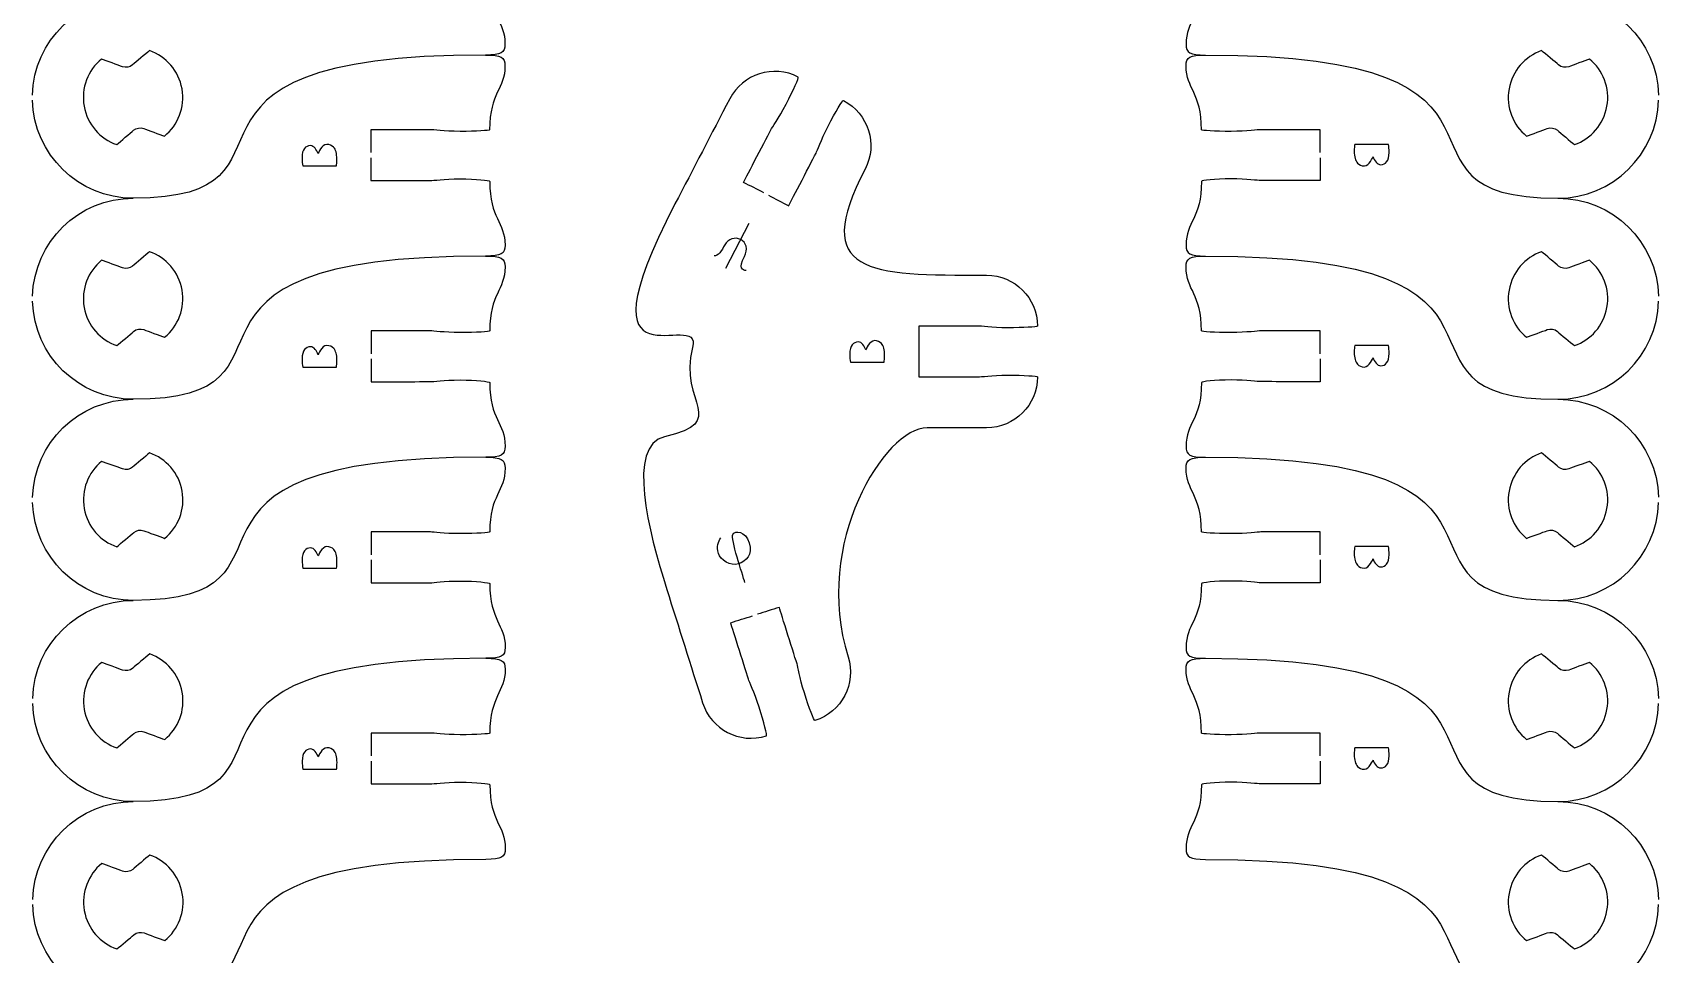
# Model space of a CAD drawing. Extents: x 0 to 300, y 0 to 300.
# Drawn here: x 102 to 198, y 193.1 to 247.5 of the extents above; entities that cross this region are included whole.
import ezdxf

# ---------------------------------------------------------------- set-up
doc = ezdxf.new("R2010")
doc.units = 0
doc.header["$MEASUREMENT"] = 0
doc.layers.add('DEFAULT', color=7, linetype='CONTINUOUS')

msp = doc.modelspace()

# ---------------------------------------------------------------- linework, layer by layer
at = {"layer": 'DEFAULT', "color": 250}
msp.add_lwpolyline([(144.308, 236.253), (142.923, 233.592)], dxfattribs=at)
at = {"layer": 'DEFAULT', "color": 1}
for points, knots in [([(122.001, 252), (122.001, 251.549), (122.001, 251.099), (122.001, 250.649), (122.001, 250.649), (124.625, 250.652), (125.504, 250.652), (125.68, 250.652), (126.287, 250.751), (127.257, 250.754), (128.217, 250.751), (128.993, 250.663), (129.007, 250.603), (129.007, 248.394), (129.913, 248.232), (129.913, 246.839), (129.913, 246.316), (129.688, 246.193), (128.767, 246.193), (107.494, 246.193), (119.397, 237.748), (107.971, 237.744), (104.75, 237.74), (102.118, 240.323), (102.037, 243.526)], [0, 0, 0, 0, 3.83, 3.83, 3.83, 4.83, 4.83, 4.83, 5.83, 5.83, 5.83, 6.83, 6.83, 6.83, 7.83, 7.83, 7.83, 8.83, 8.83, 8.83, 9.83, 9.83, 9.83, 10.83, 10.83, 10.83, 10.83]), ([(178.005, 252), (178.005, 251.549), (178.005, 251.099), (178.005, 250.649), (178.005, 250.649), (175.38, 250.652), (174.505, 250.652), (174.329, 250.652), (173.719, 250.751), (172.752, 250.754), (171.792, 250.751), (171.013, 250.663), (171.002, 250.603), (171.002, 248.394), (170.096, 248.232), (170.096, 246.839), (170.096, 246.316), (170.321, 246.193), (171.242, 246.193), (192.515, 246.193), (180.612, 237.748), (192.035, 237.744), (195.259, 237.74), (197.887, 240.323), (197.969, 243.526)], [0, 0, 0, 0, 3.83, 3.83, 3.83, 4.83, 4.83, 4.83, 5.83, 5.83, 5.83, 6.83, 6.83, 6.83, 7.83, 7.83, 7.83, 8.83, 8.83, 8.83, 9.83, 9.83, 9.83, 10.83, 10.83, 10.83, 10.83]), ([(109.825, 241.406), (109.546, 241.508), (108.84, 241.766), (108.6, 241.854), (108.396, 241.928), (108.166, 241.886), (108.001, 241.748), (107.807, 241.582), (107.225, 241.095), (107.002, 240.908), (106.032, 241.244), (105.27, 242.083), (105.08, 243.17), (104.889, 244.249), (105.316, 245.3), (106.106, 245.95), (106.378, 245.851), (107.098, 245.593), (107.337, 245.502), (107.542, 245.431), (107.771, 245.47), (107.937, 245.607), (108.131, 245.773), (108.713, 246.26), (108.939, 246.451), (109.909, 246.108), (110.668, 245.269), (110.858, 244.189), (111.052, 243.106), (110.622, 242.055), (109.825, 241.406)], [1, 1, 1, 1, 2, 2, 2, 3, 3, 3, 4, 4, 4, 5, 5, 5, 6, 6, 6, 7, 7, 7, 8, 8, 8, 9, 9, 9, 10, 10, 10, 11, 11, 11, 11]), ([(128.767, 246.193), (129.688, 246.193), (129.913, 246.07), (129.913, 245.551), (129.913, 244.157), (129.007, 243.995), (129.007, 241.783), (129.007, 241.73), (128.227, 241.685), (127.261, 241.685), (126.287, 241.685), (125.684, 241.783), (125.507, 241.783), (124.34, 241.783), (123.172, 241.783), (122.004, 241.783), (122.004, 241.333), (122.004, 240.883), (122.004, 240.432)], [0, 0, 0, 0, 1, 1, 1, 2, 2, 2, 3, 3, 3, 4, 4, 4, 13.93, 13.93, 13.93, 17.76, 17.76, 17.76, 17.76]), ([(145.188, 238.054), (144.787, 238.262), (144.386, 238.47), (143.985, 238.678), (143.985, 238.678), (145.196, 241.007), (145.6, 241.778), (145.681, 241.935), (146.051, 242.429), (146.497, 243.289), (146.944, 244.145), (147.264, 244.862), (147.215, 244.886), (145.743, 245.654), (143.937, 245.082), (143.172, 243.61), (142.096, 241.54), (141.019, 239.471), (139.942, 237.401), (133.929, 225.841), (141.62, 231.403), (140.983, 228.936), (140.116, 225.598), (143.217, 224.592), (139.328, 223.67), (137.076, 223.138), (138.373, 218.105), (139.461, 214.647), (140.165, 212.422), (140.868, 210.196), (141.571, 207.971), (142.07, 206.392), (143.754, 205.516), (145.337, 206.014), (145.391, 206.032), (145.196, 206.795), (144.906, 207.717), (144.614, 208.639), (144.332, 209.189), (144.279, 209.354), (144.015, 210.188), (143.228, 212.693), (143.228, 212.693), (143.657, 212.829), (144.086, 212.964), (144.515, 213.1)], [0, 0, 0, 0, 3.839308, 3.839308, 3.839308, 4.839308, 4.839308, 4.839308, 5.839308, 5.839308, 5.839308, 6.839308, 6.839308, 6.839308, 7.839308, 7.839308, 7.839308, 27.676234, 27.676234, 27.676234, 28.676234, 28.676234, 28.676234, 29.676234, 29.676234, 29.676234, 30.676234, 30.676234, 30.676234, 50.5229, 50.5229, 50.5229, 51.5229, 51.5229, 51.5229, 52.5229, 52.5229, 52.5229, 53.5229, 53.5229, 53.5229, 54.5229, 54.5229, 54.5229, 58.349426, 58.349426, 58.349426, 58.349426]), ([(178.005, 240.432), (178.005, 240.883), (178.005, 241.333), (178.005, 241.783), (176.838, 241.783), (175.672, 241.783), (174.505, 241.783), (174.329, 241.783), (173.726, 241.685), (172.752, 241.685), (171.785, 241.685), (171.006, 241.73), (171.006, 241.783), (171.006, 243.995), (170.099, 244.157), (170.099, 245.551), (170.099, 246.07), (170.325, 246.193), (171.246, 246.193)], [0, 0, 0, 0, 3.83, 3.83, 3.83, 13.75, 13.75, 13.75, 14.75, 14.75, 14.75, 15.75, 15.75, 15.75, 16.75, 16.75, 16.75, 17.75, 17.75, 17.75, 17.75]), ([(189.151, 244.189), (189.341, 245.269), (190.099, 246.108), (191.069, 246.451), (191.295, 246.26), (191.878, 245.773), (192.071, 245.607), (192.237, 245.47), (192.466, 245.431), (192.671, 245.502), (192.911, 245.593), (193.631, 245.851), (193.902, 245.95), (194.692, 245.3), (195.12, 244.249), (194.929, 243.17), (194.738, 242.083), (193.977, 241.244), (193.006, 240.908), (192.784, 241.095), (192.202, 241.582), (192.008, 241.748), (191.842, 241.886), (191.613, 241.928), (191.408, 241.854), (191.168, 241.766), (190.463, 241.508), (190.184, 241.406), (189.387, 242.055), (188.957, 243.106), (189.151, 244.189)], [1, 1, 1, 1, 2, 2, 2, 3, 3, 3, 4, 4, 4, 5, 5, 5, 6, 6, 6, 7, 7, 7, 8, 8, 8, 9, 9, 9, 10, 10, 10, 11, 11, 11, 11]), ([(145.451, 237.915), (145.851, 237.707), (146.25, 237.499), (146.65, 237.292), (146.65, 237.292), (147.86, 239.621), (148.265, 240.396), (148.342, 240.55), (148.534, 241.141), (148.979, 241.997), (149.426, 242.854), (149.829, 243.532), (149.88, 243.504), (151.349, 242.74), (151.924, 240.929), (151.157, 239.46), (147.93, 233.248), (151.324, 233.198), (158.327, 233.198), (159.985, 233.195), (161.324, 231.856), (161.325, 230.197), (161.288, 230.14), (160.516, 230.097), (159.573, 230.096), (158.605, 230.097), (157.997, 230.202), (157.824, 230.201), (156.946, 230.201), (154.322, 230.201), (154.322, 230.201), (154.322, 229.2), (154.322, 228.2), (154.322, 227.199), (155.488, 227.2), (156.654, 227.2), (157.82, 227.2), (157.993, 227.198), (158.604, 227.301), (159.572, 227.301), (160.54, 227.3), (161.325, 227.253), (161.325, 227.196), (161.325, 225.537), (159.982, 224.195), (158.323, 224.195), (157.157, 224.196), (155.99, 224.197), (154.823, 224.198), (152.332, 224.196), (148.047, 217.358), (150.153, 210.683), (150.656, 209.103), (149.78, 207.419), (148.197, 206.921), (148.143, 206.903), (147.863, 207.639), (147.574, 208.561), (147.28, 209.48), (147.195, 210.095), (147.142, 210.26), (146.879, 211.094), (146.091, 213.596), (146.091, 213.596), (145.663, 213.46), (145.234, 213.324), (144.806, 213.189)], [0, 0, 0, 0, 3.829512, 3.829512, 3.829512, 4.829512, 4.829512, 4.829512, 5.829512, 5.829512, 5.829512, 6.829512, 6.829512, 6.829512, 7.829512, 7.829512, 7.829512, 8.829512, 8.829512, 8.829512, 9.83971, 9.83971, 9.83971, 10.83971, 10.83971, 10.83971, 11.83971, 11.83971, 11.83971, 12.83971, 12.83971, 12.83971, 21.34771, 21.34771, 21.34771, 31.26371, 31.26371, 31.26371, 32.26371, 32.26371, 32.26371, 33.26371, 33.26371, 33.26371, 34.26371, 34.26371, 34.26371, 44.187715, 44.187715, 44.187715, 45.187715, 45.187715, 45.187715, 46.187715, 46.187715, 46.187715, 47.187715, 47.187715, 47.187715, 48.187715, 48.187715, 48.187715, 49.187715, 49.187715, 49.187715, 53.006264, 53.006264, 53.006264, 53.006264]), ([(122.004, 240.132), (122.004, 239.682), (122.004, 239.232), (122.004, 238.781), (122.004, 238.781), (124.629, 238.785), (125.507, 238.785), (125.684, 238.785), (126.29, 238.883), (127.261, 238.887), (128.22, 238.883), (128.996, 238.795), (129.01, 238.735), (129.01, 236.527), (129.917, 236.365), (129.917, 234.971), (129.917, 234.449), (129.691, 234.326), (128.77, 234.326), (107.498, 234.326), (119.401, 225.88), (107.974, 225.877), (104.753, 225.873), (102.122, 228.455), (102.041, 231.659)], [0, 0, 0, 0, 3.83, 3.83, 3.83, 4.83, 4.83, 4.83, 5.83, 5.83, 5.83, 6.83, 6.83, 6.83, 7.83, 7.83, 7.83, 8.83, 8.83, 8.83, 9.83, 9.83, 9.83, 10.83, 10.83, 10.83, 10.83]), ([(178.005, 240.132), (178.005, 239.682), (178.005, 239.232), (178.005, 238.781), (178.005, 238.781), (175.38, 238.785), (174.505, 238.785), (174.329, 238.785), (173.719, 238.883), (172.752, 238.887), (171.792, 238.883), (171.013, 238.795), (171.002, 238.735), (171.002, 236.527), (170.096, 236.365), (170.096, 234.971), (170.096, 234.449), (170.321, 234.326), (171.242, 234.326), (192.515, 234.326), (180.612, 225.88), (192.035, 225.877), (195.259, 225.873), (197.887, 228.455), (197.969, 231.659)], [0, 0, 0, 0, 3.83, 3.83, 3.83, 4.83, 4.83, 4.83, 5.83, 5.83, 5.83, 6.83, 6.83, 6.83, 7.83, 7.83, 7.83, 8.83, 8.83, 8.83, 9.83, 9.83, 9.83, 10.83, 10.83, 10.83, 10.83]), ([(109.828, 229.538), (109.549, 229.641), (108.844, 229.898), (108.604, 229.986), (108.399, 230.06), (108.17, 230.018), (108.004, 229.881), (107.81, 229.715), (107.228, 229.228), (107.006, 229.041), (106.036, 229.376), (105.274, 230.216), (105.083, 231.302), (104.893, 232.382), (105.32, 233.433), (106.11, 234.082), (106.381, 233.983), (107.101, 233.726), (107.341, 233.634), (107.546, 233.564), (107.775, 233.602), (107.941, 233.74), (108.135, 233.906), (108.717, 234.393), (108.943, 234.583), (109.913, 234.241), (110.671, 233.401), (110.862, 232.322), (111.056, 231.239), (110.625, 230.188), (109.828, 229.538)], [1, 1, 1, 1, 2, 2, 2, 3, 3, 3, 4, 4, 4, 5, 5, 5, 6, 6, 6, 7, 7, 7, 8, 8, 8, 9, 9, 9, 10, 10, 10, 11, 11, 11, 11]), ([(128.771, 234.326), (129.691, 234.326), (129.917, 234.202), (129.917, 233.684), (129.917, 232.29), (129.01, 232.128), (129.01, 229.916), (129.01, 229.863), (128.231, 229.817), (127.264, 229.817), (126.29, 229.817), (125.687, 229.916), (125.511, 229.916), (124.343, 229.916), (123.175, 229.916), (122.008, 229.916), (122.008, 229.465), (122.008, 229.015), (122.008, 228.565)], [0, 0, 0, 0, 1, 1, 1, 2, 2, 2, 3, 3, 3, 4, 4, 4, 13.93, 13.93, 13.93, 17.76, 17.76, 17.76, 17.76]), ([(178.005, 228.565), (178.005, 229.015), (178.005, 229.465), (178.005, 229.916), (176.838, 229.916), (175.672, 229.916), (174.505, 229.916), (174.329, 229.916), (173.726, 229.817), (172.752, 229.817), (171.785, 229.817), (171.006, 229.863), (171.006, 229.916), (171.006, 232.128), (170.099, 232.29), (170.099, 233.684), (170.099, 234.202), (170.325, 234.326), (171.246, 234.326)], [0, 0, 0, 0, 3.83, 3.83, 3.83, 13.75, 13.75, 13.75, 14.75, 14.75, 14.75, 15.75, 15.75, 15.75, 16.75, 16.75, 16.75, 17.75, 17.75, 17.75, 17.75]), ([(189.151, 232.322), (189.341, 233.401), (190.099, 234.241), (191.069, 234.583), (191.295, 234.393), (191.878, 233.906), (192.071, 233.74), (192.237, 233.602), (192.466, 233.564), (192.671, 233.634), (192.911, 233.726), (193.631, 233.983), (193.902, 234.082), (194.692, 233.433), (195.12, 232.382), (194.929, 231.302), (194.738, 230.216), (193.977, 229.376), (193.006, 229.041), (192.784, 229.228), (192.202, 229.715), (192.008, 229.881), (191.842, 230.018), (191.613, 230.06), (191.408, 229.986), (191.168, 229.898), (190.463, 229.641), (190.184, 229.538), (189.387, 230.188), (188.957, 231.239), (189.151, 232.322)], [1, 1, 1, 1, 2, 2, 2, 3, 3, 3, 4, 4, 4, 5, 5, 5, 6, 6, 6, 7, 7, 7, 8, 8, 8, 9, 9, 9, 10, 10, 10, 11, 11, 11, 11]), ([(122.008, 228.265), (122.008, 227.814), (122.008, 227.364), (122.008, 226.914), (122.008, 226.914), (124.632, 226.917), (125.511, 226.917), (125.687, 226.917), (126.294, 227.016), (127.264, 227.02), (128.224, 227.016), (129, 226.928), (129.014, 226.868), (129.014, 224.659), (129.921, 224.497), (129.921, 223.104), (129.921, 222.582), (129.695, 222.458), (128.774, 222.458), (107.502, 222.458), (119.404, 214.013), (107.978, 214.009), (104.757, 214.006), (102.125, 216.588), (102.044, 219.791)], [0, 0, 0, 0, 3.83, 3.83, 3.83, 4.83, 4.83, 4.83, 5.83, 5.83, 5.83, 6.83, 6.83, 6.83, 7.83, 7.83, 7.83, 8.83, 8.83, 8.83, 9.83, 9.83, 9.83, 10.83, 10.83, 10.83, 10.83]), ([(178.005, 228.265), (178.005, 227.814), (178.005, 227.364), (178.005, 226.914), (178.005, 226.914), (175.38, 226.917), (174.505, 226.917), (174.329, 226.917), (173.719, 227.016), (172.752, 227.02), (171.792, 227.016), (171.013, 226.928), (171.002, 226.868), (171.002, 224.659), (170.096, 224.497), (170.096, 223.104), (170.096, 222.582), (170.321, 222.458), (171.242, 222.458), (192.515, 222.458), (180.612, 214.013), (192.035, 214.009), (195.259, 214.006), (197.887, 216.588), (197.969, 219.791)], [0, 0, 0, 0, 3.83, 3.83, 3.83, 4.83, 4.83, 4.83, 5.83, 5.83, 5.83, 6.83, 6.83, 6.83, 7.83, 7.83, 7.83, 8.83, 8.83, 8.83, 9.83, 9.83, 9.83, 10.83, 10.83, 10.83, 10.83]), ([(109.832, 217.671), (109.553, 217.773), (108.847, 218.031), (108.608, 218.119), (108.403, 218.193), (108.174, 218.151), (108.008, 218.013), (107.814, 217.847), (107.232, 217.361), (107.009, 217.174), (106.039, 217.509), (105.277, 218.348), (105.087, 219.435), (104.896, 220.514), (105.323, 221.566), (106.113, 222.215), (106.385, 222.116), (107.105, 221.858), (107.345, 221.767), (107.549, 221.696), (107.778, 221.735), (107.944, 221.873), (108.138, 222.038), (108.72, 222.525), (108.946, 222.716), (109.916, 222.373), (110.675, 221.534), (110.865, 220.454), (111.059, 219.371), (110.629, 218.32), (109.832, 217.671)], [1, 1, 1, 1, 2, 2, 2, 3, 3, 3, 4, 4, 4, 5, 5, 5, 6, 6, 6, 7, 7, 7, 8, 8, 8, 9, 9, 9, 10, 10, 10, 11, 11, 11, 11]), ([(189.151, 220.454), (189.341, 221.534), (190.099, 222.373), (191.069, 222.716), (191.295, 222.525), (191.878, 222.038), (192.071, 221.873), (192.237, 221.735), (192.466, 221.696), (192.671, 221.767), (192.911, 221.858), (193.631, 222.116), (193.902, 222.215), (194.692, 221.566), (195.12, 220.514), (194.929, 219.435), (194.738, 218.348), (193.977, 217.509), (193.006, 217.174), (192.784, 217.361), (192.202, 217.847), (192.008, 218.013), (191.842, 218.151), (191.613, 218.193), (191.408, 218.119), (191.168, 218.031), (190.463, 217.773), (190.184, 217.671), (189.387, 218.32), (188.957, 219.371), (189.151, 220.454)], [1, 1, 1, 1, 2, 2, 2, 3, 3, 3, 4, 4, 4, 5, 5, 5, 6, 6, 6, 7, 7, 7, 8, 8, 8, 9, 9, 9, 10, 10, 10, 11, 11, 11, 11]), ([(128.774, 222.458), (129.695, 222.458), (129.921, 222.335), (129.921, 221.816), (129.921, 220.423), (129.014, 220.26), (129.014, 218.048), (129.014, 217.995), (128.234, 217.95), (127.268, 217.95), (126.294, 217.95), (125.691, 218.048), (125.514, 218.048), (124.347, 218.048), (123.179, 218.048), (122.011, 218.048), (122.011, 217.598), (122.011, 217.148), (122.011, 216.697)], [0, 0, 0, 0, 1, 1, 1, 2, 2, 2, 3, 3, 3, 4, 4, 4, 13.93, 13.93, 13.93, 17.76, 17.76, 17.76, 17.76]), ([(178.005, 216.697), (178.005, 217.148), (178.005, 217.598), (178.005, 218.048), (176.838, 218.048), (175.672, 218.048), (174.505, 218.048), (174.329, 218.048), (173.726, 217.95), (172.752, 217.95), (171.785, 217.95), (171.006, 217.995), (171.006, 218.048), (171.006, 220.26), (170.099, 220.423), (170.099, 221.816), (170.099, 222.335), (170.325, 222.458), (171.246, 222.458)], [0, 0, 0, 0, 3.83, 3.83, 3.83, 13.75, 13.75, 13.75, 14.75, 14.75, 14.75, 15.75, 15.75, 15.75, 16.75, 16.75, 16.75, 17.75, 17.75, 17.75, 17.75]), ([(122.011, 216.397), (122.011, 215.947), (122.011, 215.497), (122.011, 215.046), (122.011, 215.046), (124.636, 215.05), (125.514, 215.05), (125.691, 215.05), (126.298, 215.149), (127.268, 215.152), (128.227, 215.149), (129.003, 215.06), (129.017, 215), (129.017, 212.792), (129.924, 212.63), (129.924, 211.236), (129.924, 210.714), (129.698, 210.591), (128.778, 210.591), (107.505, 210.591), (119.408, 202.145), (107.981, 202.142), (104.76, 202.138), (102.129, 204.72), (102.048, 207.924)], [0, 0, 0, 0, 3.83, 3.83, 3.83, 4.83, 4.83, 4.83, 5.83, 5.83, 5.83, 6.83, 6.83, 6.83, 7.83, 7.83, 7.83, 8.83, 8.83, 8.83, 9.83, 9.83, 9.83, 10.83, 10.83, 10.83, 10.83]), ([(178.005, 216.397), (178.005, 215.947), (178.005, 215.497), (178.005, 215.046), (178.005, 215.046), (175.38, 215.05), (174.505, 215.05), (174.329, 215.05), (173.719, 215.149), (172.752, 215.152), (171.792, 215.149), (171.013, 215.06), (171.002, 215), (171.002, 212.792), (170.096, 212.63), (170.096, 211.236), (170.096, 210.714), (170.321, 210.591), (171.242, 210.591), (192.515, 210.591), (180.612, 202.145), (192.035, 202.142), (195.259, 202.138), (197.887, 204.72), (197.969, 207.924)], [0, 0, 0, 0, 3.83, 3.83, 3.83, 4.83, 4.83, 4.83, 5.83, 5.83, 5.83, 6.83, 6.83, 6.83, 7.83, 7.83, 7.83, 8.83, 8.83, 8.83, 9.83, 9.83, 9.83, 10.83, 10.83, 10.83, 10.83]), ([(109.835, 205.804), (109.556, 205.906), (108.851, 206.163), (108.611, 206.252), (108.406, 206.326), (108.177, 206.283), (108.011, 206.146), (107.817, 205.98), (107.235, 205.493), (107.013, 205.306), (106.043, 205.641), (105.281, 206.481), (105.09, 207.567), (104.9, 208.647), (105.327, 209.698), (106.117, 210.347), (106.388, 210.249), (107.108, 209.991), (107.348, 209.899), (107.553, 209.829), (107.782, 209.868), (107.948, 210.005), (108.142, 210.171), (108.724, 210.658), (108.95, 210.848), (109.92, 210.506), (110.678, 209.666), (110.869, 208.587), (111.063, 207.504), (110.632, 206.453), (109.835, 205.804)], [1, 1, 1, 1, 2, 2, 2, 3, 3, 3, 4, 4, 4, 5, 5, 5, 6, 6, 6, 7, 7, 7, 8, 8, 8, 9, 9, 9, 10, 10, 10, 11, 11, 11, 11]), ([(128.778, 210.591), (129.698, 210.591), (129.924, 210.467), (129.924, 209.949), (129.924, 208.555), (129.017, 208.393), (129.017, 206.181), (129.017, 206.128), (128.238, 206.082), (127.271, 206.082), (126.298, 206.082), (125.694, 206.181), (125.518, 206.181), (124.35, 206.181), (123.182, 206.181), (122.015, 206.181), (122.015, 205.731), (122.015, 205.28), (122.015, 204.83)], [0, 0, 0, 0, 1, 1, 1, 2, 2, 2, 3, 3, 3, 4, 4, 4, 13.93, 13.93, 13.93, 17.76, 17.76, 17.76, 17.76]), ([(178.005, 204.83), (178.005, 205.28), (178.005, 205.731), (178.005, 206.181), (176.838, 206.181), (175.672, 206.181), (174.505, 206.181), (174.329, 206.181), (173.726, 206.082), (172.752, 206.082), (171.785, 206.082), (171.006, 206.128), (171.006, 206.181), (171.006, 208.393), (170.099, 208.555), (170.099, 209.949), (170.099, 210.467), (170.325, 210.591), (171.246, 210.591)], [0, 0, 0, 0, 3.83, 3.83, 3.83, 13.75, 13.75, 13.75, 14.75, 14.75, 14.75, 15.75, 15.75, 15.75, 16.75, 16.75, 16.75, 17.75, 17.75, 17.75, 17.75]), ([(189.151, 208.587), (189.341, 209.666), (190.099, 210.506), (191.069, 210.848), (191.295, 210.658), (191.878, 210.171), (192.071, 210.005), (192.237, 209.868), (192.466, 209.829), (192.671, 209.899), (192.911, 209.991), (193.631, 210.249), (193.902, 210.347), (194.692, 209.698), (195.12, 208.647), (194.929, 207.567), (194.738, 206.481), (193.977, 205.641), (193.006, 205.306), (192.784, 205.493), (192.202, 205.98), (192.008, 206.146), (191.842, 206.283), (191.613, 206.326), (191.408, 206.252), (191.168, 206.163), (190.463, 205.906), (190.184, 205.804), (189.387, 206.453), (188.957, 207.504), (189.151, 208.587)], [1, 1, 1, 1, 2, 2, 2, 3, 3, 3, 4, 4, 4, 5, 5, 5, 6, 6, 6, 7, 7, 7, 8, 8, 8, 9, 9, 9, 10, 10, 10, 11, 11, 11, 11]), ([(122.015, 204.53), (122.015, 204.08), (122.015, 203.629), (122.015, 203.179), (122.015, 203.179), (124.639, 203.182), (125.518, 203.182), (125.694, 203.182), (126.301, 203.281), (127.271, 203.285), (128.231, 203.281), (129.007, 203.193), (129.021, 203.133), (129.021, 200.925), (129.928, 200.762), (129.928, 199.369), (129.928, 198.847), (129.702, 198.723), (128.781, 198.723), (107.509, 198.723), (119.411, 190.278), (107.985, 190.274), (104.764, 190.271), (102.132, 192.853), (102.051, 196.056)], [0, 0, 0, 0, 3.83, 3.83, 3.83, 4.83, 4.83, 4.83, 5.83, 5.83, 5.83, 6.83, 6.83, 6.83, 7.83, 7.83, 7.83, 8.83, 8.83, 8.83, 9.83, 9.83, 9.83, 10.83, 10.83, 10.83, 10.83]), ([(178.005, 204.53), (178.005, 204.08), (178.005, 203.629), (178.005, 203.179), (178.005, 203.179), (175.38, 203.182), (174.505, 203.182), (174.329, 203.182), (173.719, 203.281), (172.752, 203.285), (171.792, 203.281), (171.013, 203.193), (171.002, 203.133), (171.002, 200.925), (170.096, 200.762), (170.096, 199.369), (170.096, 198.847), (170.321, 198.723), (171.242, 198.723), (192.515, 198.723), (180.612, 190.278), (192.035, 190.274), (195.259, 190.271), (197.887, 192.853), (197.969, 196.056)], [0, 0, 0, 0, 3.83, 3.83, 3.83, 4.83, 4.83, 4.83, 5.83, 5.83, 5.83, 6.83, 6.83, 6.83, 7.83, 7.83, 7.83, 8.83, 8.83, 8.83, 9.83, 9.83, 9.83, 10.83, 10.83, 10.83, 10.83]), ([(109.839, 193.936), (109.56, 194.038), (108.854, 194.296), (108.615, 194.384), (108.41, 194.458), (108.181, 194.416), (108.015, 194.278), (107.821, 194.112), (107.239, 193.626), (107.016, 193.439), (106.046, 193.774), (105.284, 194.613), (105.094, 195.7), (104.903, 196.779), (105.33, 197.831), (106.12, 198.48), (106.392, 198.381), (107.112, 198.124), (107.352, 198.032), (107.556, 197.961), (107.785, 198), (107.951, 198.138), (108.145, 198.303), (108.727, 198.79), (108.953, 198.981), (109.923, 198.639), (110.682, 197.799), (110.872, 196.719), (111.066, 195.636), (110.636, 194.585), (109.839, 193.936)], [1, 1, 1, 1, 2, 2, 2, 3, 3, 3, 4, 4, 4, 5, 5, 5, 6, 6, 6, 7, 7, 7, 8, 8, 8, 9, 9, 9, 10, 10, 10, 11, 11, 11, 11]), ([(189.151, 196.719), (189.341, 197.799), (190.099, 198.639), (191.069, 198.981), (191.295, 198.79), (191.878, 198.303), (192.071, 198.138), (192.237, 198), (192.466, 197.961), (192.671, 198.032), (192.911, 198.124), (193.631, 198.381), (193.902, 198.48), (194.692, 197.831), (195.12, 196.779), (194.929, 195.7), (194.738, 194.613), (193.977, 193.774), (193.006, 193.439), (192.784, 193.626), (192.202, 194.112), (192.008, 194.278), (191.842, 194.416), (191.613, 194.458), (191.408, 194.384), (191.168, 194.296), (190.463, 194.038), (190.184, 193.936), (189.387, 194.585), (188.957, 195.636), (189.151, 196.719)], [1, 1, 1, 1, 2, 2, 2, 3, 3, 3, 4, 4, 4, 5, 5, 5, 6, 6, 6, 7, 7, 7, 8, 8, 8, 9, 9, 9, 10, 10, 10, 11, 11, 11, 11])]:
    msp.add_open_spline(points, degree=3, knots=knots, dxfattribs=at)
for points in [[(102.037, 243.826), (102.115, 247.029), (104.75, 249.611), (107.971, 249.611)], [(192.038, 249.611), (195.256, 249.611), (197.891, 247.029), (197.969, 243.829)], [(102.041, 231.958), (102.118, 235.162), (104.753, 237.744), (107.974, 237.744)], [(192.038, 237.744), (195.256, 237.744), (197.891, 235.162), (197.969, 231.962)], [(102.044, 220.091), (102.122, 223.294), (104.757, 225.877), (107.978, 225.877)], [(192.038, 225.877), (195.256, 225.877), (197.891, 223.294), (197.969, 220.095)], [(102.048, 208.224), (102.125, 211.427), (104.76, 214.009), (107.981, 214.009)], [(192.038, 214.009), (195.256, 214.009), (197.891, 211.427), (197.969, 208.227)], [(102.051, 196.356), (102.129, 199.559), (104.764, 202.142), (107.985, 202.142)], [(192.038, 202.142), (195.256, 202.142), (197.891, 199.559), (197.969, 196.36)]]:
    msp.add_open_spline(points, degree=3, dxfattribs=at)
at = {"layer": 'DEFAULT', "color": 250}
for points, knots in [([(117.979, 239.646), (117.955, 239.76), (117.937, 239.94), (117.937, 240.123), (117.937, 240.384), (117.982, 240.552), (118.084, 240.678), (118.162, 240.782), (118.282, 240.845), (118.441, 240.845), (118.636, 240.845), (118.807, 240.589), (118.885, 240.376), (118.885, 240.376), (119.098, 240.92), (119.397, 240.92), (119.571, 240.92), (119.703, 240.851), (119.802, 240.749), (119.931, 240.608), (119.991, 240.381), (119.991, 240.051), (119.991, 239.871), (119.979, 239.733), (119.967, 239.646), (119.304, 239.646), (118.642, 239.646), (117.979, 239.646)], [5.635, 5.635, 5.635, 5.635, 6.635, 6.635, 6.635, 7.635, 7.635, 7.635, 8.635, 8.635, 8.635, 9.635, 9.635, 9.635, 10.635, 10.635, 10.635, 11.635, 11.635, 11.635, 12.635, 12.635, 12.635, 13.635, 13.635, 13.635, 19.27, 19.27, 19.27, 19.27]), ([(182.033, 240.92), (182.057, 240.806), (182.075, 240.627), (182.075, 240.444), (182.075, 240.183), (182.03, 240.015), (181.928, 239.889), (181.85, 239.784), (181.73, 239.721), (181.571, 239.721), (181.376, 239.721), (181.205, 239.978), (181.127, 240.191), (181.127, 240.191), (180.915, 239.646), (180.615, 239.646), (180.441, 239.646), (180.309, 239.715), (180.21, 239.817), (180.081, 239.958), (180.021, 240.186), (180.021, 240.516), (180.021, 240.696), (180.033, 240.833), (180.045, 240.92), (180.708, 240.92), (181.37, 240.92), (182.033, 240.92)], [5.635, 5.635, 5.635, 5.635, 6.635, 6.635, 6.635, 7.635, 7.635, 7.635, 8.635, 8.635, 8.635, 9.635, 9.635, 9.635, 10.635, 10.635, 10.635, 11.635, 11.635, 11.635, 12.635, 12.635, 12.635, 13.635, 13.635, 13.635, 19.27, 19.27, 19.27, 19.27]), ([(144.148, 233.474), (143.915, 233.485), (143.681, 233.606), (144.038, 234.294), (144.267, 234.732), (144.134, 235.143), (143.818, 235.307), (143.501, 235.472), (143.061, 235.337), (142.882, 234.994), (142.704, 234.651), (142.478, 234.309), (142.253, 234.35)], [0, 0, 0, 0, 1, 1, 1, 2, 2, 2, 3, 3, 3, 4, 4, 4, 4]), ([(150.297, 228.063), (150.273, 228.177), (150.255, 228.357), (150.255, 228.54), (150.255, 228.801), (150.3, 228.969), (150.402, 229.094), (150.48, 229.199), (150.6, 229.262), (150.759, 229.262), (150.954, 229.262), (151.125, 229.006), (151.203, 228.793), (151.203, 228.793), (151.415, 229.337), (151.715, 229.337), (151.889, 229.337), (152.021, 229.268), (152.12, 229.166), (152.249, 229.025), (152.309, 228.797), (152.309, 228.468), (152.309, 228.288), (152.297, 228.15), (152.285, 228.063), (151.622, 228.063), (150.96, 228.063), (150.297, 228.063)], [5.635, 5.635, 5.635, 5.635, 6.635, 6.635, 6.635, 7.635, 7.635, 7.635, 8.635, 8.635, 8.635, 9.635, 9.635, 9.635, 10.635, 10.635, 10.635, 11.635, 11.635, 11.635, 12.635, 12.635, 12.635, 13.635, 13.635, 13.635, 19.27, 19.27, 19.27, 19.27]), ([(117.983, 227.779), (117.959, 227.893), (117.941, 228.072), (117.941, 228.255), (117.941, 228.516), (117.986, 228.684), (118.087, 228.81), (118.166, 228.915), (118.285, 228.978), (118.445, 228.978), (118.639, 228.978), (118.81, 228.721), (118.888, 228.508), (118.888, 228.508), (119.101, 229.053), (119.401, 229.053), (119.575, 229.053), (119.707, 228.984), (119.806, 228.882), (119.935, 228.741), (119.995, 228.513), (119.995, 228.183), (119.995, 228.003), (119.983, 227.866), (119.971, 227.779), (119.308, 227.779), (118.645, 227.779), (117.983, 227.779)], [5.635, 5.635, 5.635, 5.635, 6.635, 6.635, 6.635, 7.635, 7.635, 7.635, 8.635, 8.635, 8.635, 9.635, 9.635, 9.635, 10.635, 10.635, 10.635, 11.635, 11.635, 11.635, 12.635, 12.635, 12.635, 13.635, 13.635, 13.635, 19.27, 19.27, 19.27, 19.27]), ([(182.033, 229.053), (182.057, 228.939), (182.075, 228.759), (182.075, 228.576), (182.075, 228.315), (182.03, 228.147), (181.928, 228.021), (181.85, 227.917), (181.73, 227.854), (181.571, 227.854), (181.376, 227.854), (181.205, 228.11), (181.127, 228.323), (181.127, 228.323), (180.915, 227.779), (180.615, 227.779), (180.441, 227.779), (180.309, 227.848), (180.21, 227.95), (180.081, 228.091), (180.021, 228.318), (180.021, 228.648), (180.021, 228.828), (180.033, 228.966), (180.045, 229.053), (180.708, 229.053), (181.37, 229.053), (182.033, 229.053)], [5.635, 5.635, 5.635, 5.635, 6.635, 6.635, 6.635, 7.635, 7.635, 7.635, 8.635, 8.635, 8.635, 9.635, 9.635, 9.635, 10.635, 10.635, 10.635, 11.635, 11.635, 11.635, 12.635, 12.635, 12.635, 13.635, 13.635, 13.635, 19.27, 19.27, 19.27, 19.27]), ([(144.071, 215.057), (143.921, 215.534), (143.222, 217.663), (143.348, 217.906), (143.475, 218.148), (144.105, 218.107), (144.326, 217.403), (144.548, 216.699), (144.152, 216.316), (143.683, 216.168), (143.215, 216.02), (142.626, 216.396), (142.504, 216.782), (142.383, 217.168), (142.504, 217.515), (142.649, 217.692)], [0, 0, 0, 0, 1, 1, 1, 2, 2, 2, 3, 3, 3, 4, 4, 4, 5, 5, 5, 5]), ([(117.986, 215.911), (117.962, 216.025), (117.944, 216.205), (117.944, 216.388), (117.944, 216.649), (117.989, 216.817), (118.091, 216.943), (118.169, 217.047), (118.289, 217.11), (118.448, 217.11), (118.643, 217.11), (118.814, 216.854), (118.892, 216.641), (118.892, 216.641), (119.105, 217.185), (119.404, 217.185), (119.578, 217.185), (119.71, 217.116), (119.809, 217.014), (119.938, 216.874), (119.998, 216.646), (119.998, 216.316), (119.998, 216.136), (119.986, 215.998), (119.974, 215.911), (119.312, 215.911), (118.649, 215.911), (117.986, 215.911)], [5.635, 5.635, 5.635, 5.635, 6.635, 6.635, 6.635, 7.635, 7.635, 7.635, 8.635, 8.635, 8.635, 9.635, 9.635, 9.635, 10.635, 10.635, 10.635, 11.635, 11.635, 11.635, 12.635, 12.635, 12.635, 13.635, 13.635, 13.635, 19.27, 19.27, 19.27, 19.27]), ([(182.033, 217.185), (182.057, 217.072), (182.075, 216.892), (182.075, 216.709), (182.075, 216.448), (182.03, 216.28), (181.928, 216.154), (181.85, 216.049), (181.73, 215.986), (181.571, 215.986), (181.376, 215.986), (181.205, 216.243), (181.127, 216.456), (181.127, 216.456), (180.915, 215.911), (180.615, 215.911), (180.441, 215.911), (180.309, 215.98), (180.21, 216.082), (180.081, 216.223), (180.021, 216.451), (180.021, 216.781), (180.021, 216.961), (180.033, 217.098), (180.045, 217.185), (180.708, 217.185), (181.37, 217.185), (182.033, 217.185)], [5.635, 5.635, 5.635, 5.635, 6.635, 6.635, 6.635, 7.635, 7.635, 7.635, 8.635, 8.635, 8.635, 9.635, 9.635, 9.635, 10.635, 10.635, 10.635, 11.635, 11.635, 11.635, 12.635, 12.635, 12.635, 13.635, 13.635, 13.635, 19.27, 19.27, 19.27, 19.27]), ([(117.99, 204.044), (117.966, 204.158), (117.948, 204.338), (117.948, 204.52), (117.948, 204.781), (117.993, 204.949), (118.095, 205.075), (118.173, 205.18), (118.292, 205.243), (118.452, 205.243), (118.646, 205.243), (118.817, 204.986), (118.895, 204.773), (118.895, 204.773), (119.108, 205.318), (119.408, 205.318), (119.582, 205.318), (119.714, 205.249), (119.813, 205.147), (119.942, 205.006), (120.002, 204.778), (120.002, 204.448), (120.002, 204.268), (119.99, 204.131), (119.978, 204.044), (119.315, 204.044), (118.652, 204.044), (117.99, 204.044)], [5.635, 5.635, 5.635, 5.635, 6.635, 6.635, 6.635, 7.635, 7.635, 7.635, 8.635, 8.635, 8.635, 9.635, 9.635, 9.635, 10.635, 10.635, 10.635, 11.635, 11.635, 11.635, 12.635, 12.635, 12.635, 13.635, 13.635, 13.635, 19.27, 19.27, 19.27, 19.27]), ([(182.033, 205.318), (182.057, 205.204), (182.075, 205.024), (182.075, 204.841), (182.075, 204.58), (182.03, 204.412), (181.928, 204.287), (181.85, 204.182), (181.73, 204.119), (181.571, 204.119), (181.376, 204.119), (181.205, 204.375), (181.127, 204.588), (181.127, 204.588), (180.915, 204.044), (180.615, 204.044), (180.441, 204.044), (180.309, 204.113), (180.21, 204.215), (180.081, 204.356), (180.021, 204.584), (180.021, 204.913), (180.021, 205.093), (180.033, 205.231), (180.045, 205.318), (180.708, 205.318), (181.37, 205.318), (182.033, 205.318)], [5.635, 5.635, 5.635, 5.635, 6.635, 6.635, 6.635, 7.635, 7.635, 7.635, 8.635, 8.635, 8.635, 9.635, 9.635, 9.635, 10.635, 10.635, 10.635, 11.635, 11.635, 11.635, 12.635, 12.635, 12.635, 13.635, 13.635, 13.635, 19.27, 19.27, 19.27, 19.27])]:
    msp.add_open_spline(points, degree=3, knots=knots, dxfattribs=at)

doc.saveas('drawing.dxf')
